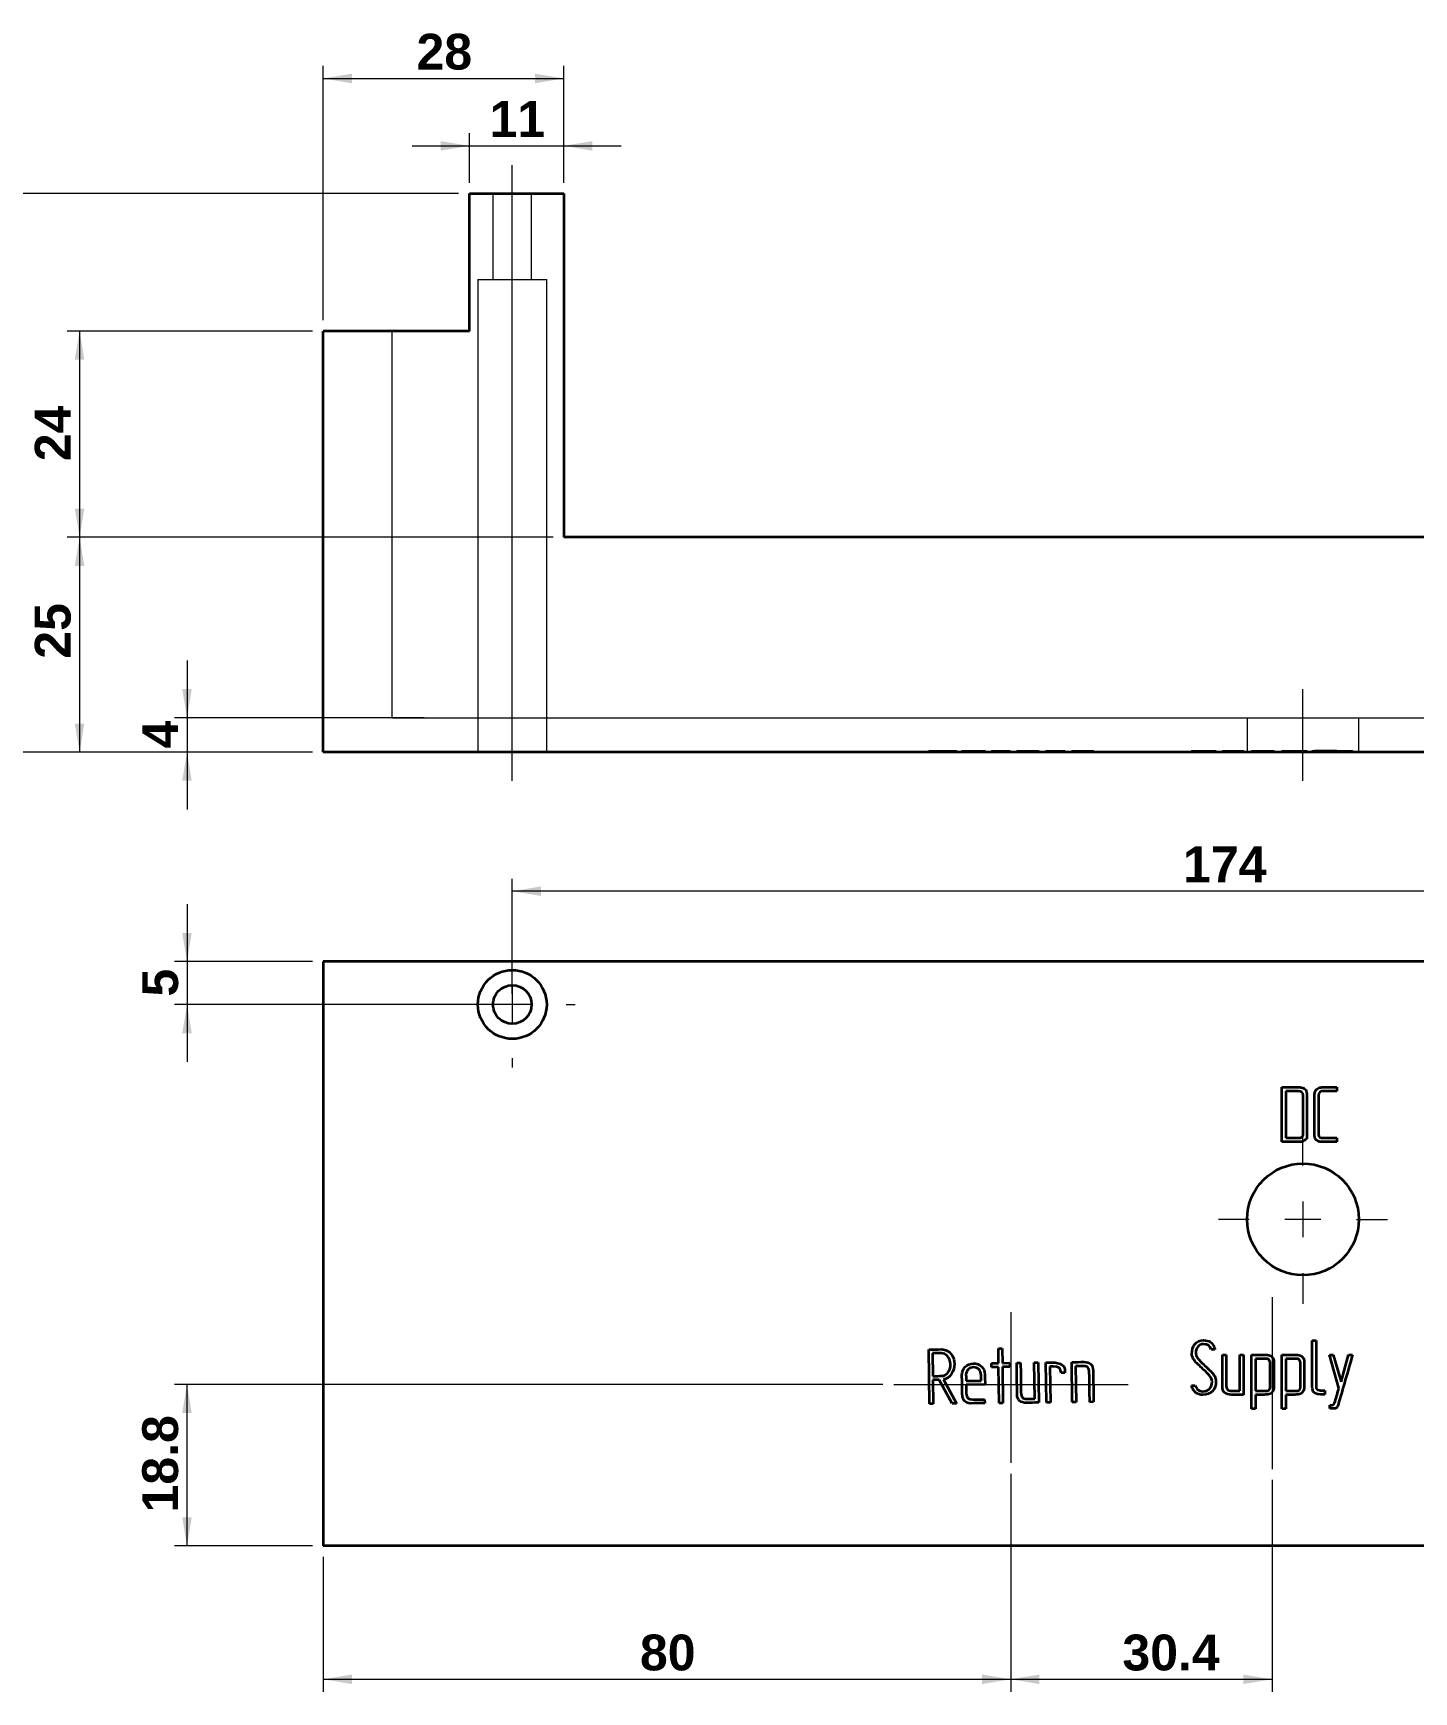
# Model space of a CAD drawing. Header units: millimetres. Extents: x 0 to 693, y -57 to 487.
# Drawn here: x 154.1 to 314.7, y 90.7 to 283.7 of the extents above; entities that cross this region are included whole.
import ezdxf
from ezdxf.enums import TextEntityAlignment as Align
from ezdxf.lldxf.tags import DXFTag

# ---------------------------------------------------------------- set-up
doc = ezdxf.new("R2010")
doc.units = ezdxf.units.MM
doc.header["$LTSCALE"] = 1.666667
for name, color, linetype in [('D107-50341B', 7, 'Continuous'), ('Default', 7, 'Continuous'), ('DV1_Default', 7, 'Continuous')]:
    doc.layers.add(name, color=color, linetype=linetype)
doc.styles.add('SEACAD_Arial', font='')
doc.styles.add('SEACAD_ArialB', font='arialbd.ttf')
doc.styles.get('SEACAD_Arial').set_extended_font_data('Arial')
tags = doc.linetypes.add('CENTER2', pattern=[28.575, 19.05, -3.175, 3.175, -3.175]).pattern_tags.tags
tags[10:11] = [DXFTag(74, 4), DXFTag(75, 0), DXFTag(340, '0'), DXFTag(46, 0.0), DXFTag(50, 0.0), DXFTag(44, 0.0), DXFTag(45, 0.0)]
tags[8:9] = [DXFTag(74, 4), DXFTag(75, 0), DXFTag(340, '0'), DXFTag(46, 0.0), DXFTag(50, 0.0), DXFTag(44, 0.0), DXFTag(45, 0.0)]
tags[6:7] = [DXFTag(74, 4), DXFTag(75, 0), DXFTag(340, '0'), DXFTag(46, 0.0), DXFTag(50, 0.0), DXFTag(44, 0.0), DXFTag(45, 0.0)]
tags[4:5] = [DXFTag(74, 4), DXFTag(75, 0), DXFTag(340, '0'), DXFTag(46, 0.0), DXFTag(50, 0.0), DXFTag(44, 0.0), DXFTag(45, 0.0)]
tags = doc.linetypes.add('PHANTOM2', pattern=[31.75, 15.875, -3.175, 3.175, -3.175, 3.175, -3.175]).pattern_tags.tags
tags[14:15] = [DXFTag(74, 4), DXFTag(75, 0), DXFTag(340, '0'), DXFTag(46, 0.0), DXFTag(50, 0.0), DXFTag(44, 0.0), DXFTag(45, 0.0)]
tags[12:13] = [DXFTag(74, 4), DXFTag(75, 0), DXFTag(340, '0'), DXFTag(46, 0.0), DXFTag(50, 0.0), DXFTag(44, 0.0), DXFTag(45, 0.0)]
tags[10:11] = [DXFTag(74, 4), DXFTag(75, 0), DXFTag(340, '0'), DXFTag(46, 0.0), DXFTag(50, 0.0), DXFTag(44, 0.0), DXFTag(45, 0.0)]
tags[8:9] = [DXFTag(74, 4), DXFTag(75, 0), DXFTag(340, '0'), DXFTag(46, 0.0), DXFTag(50, 0.0), DXFTag(44, 0.0), DXFTag(45, 0.0)]
tags[6:7] = [DXFTag(74, 4), DXFTag(75, 0), DXFTag(340, '0'), DXFTag(46, 0.0), DXFTag(50, 0.0), DXFTag(44, 0.0), DXFTag(45, 0.0)]
tags[4:5] = [DXFTag(74, 4), DXFTag(75, 0), DXFTag(340, '0'), DXFTag(46, 0.0), DXFTag(50, 0.0), DXFTag(44, 0.0), DXFTag(45, 0.0)]
doc.dimstyles.new('STD', dxfattribs={"dimtxt": 4.166667, "dimasz": 3.333333, "dimexe": 1.458333, "dimexo": 1.25, "dimgap": 1.041667, "dimtad": 1, "dimdec": 3, "dimdsep": 46, "dimtxsty": 'SEACAD_Arial', "dimblk1": '_SE_FILLED', "dimblk2": '_SE_FILLED', "dimsah": 1, "dimcen": 2.083333, "dimadec": 1, "dimazin": 0, "dimtfac": 0.5, "dimtdec": 4, "dimtmove": 0, "dimatfit": 3, "dimfxl": 1, "dimarcsym": 0})

# ---------------------------------------------------------------- blocks, each defined once
blk = doc.blocks.new('SEANNOT_GROUP')
at = {"layer": 'Default', "color": 7, "linetype": 'CENTER2', "lineweight": 15}
for p, q in [((209.81, 172.77), (209.81, 168.6)), ((211.89, 170.69), (207.72, 170.69))]:
    blk.add_line(p, q, dxfattribs=at)
blk = doc.blocks.new('SEANNOT_GROUP4')
at = {"layer": 'Default', "color": 7, "linetype": 'CENTER2', "lineweight": 15}
for p, q in [((301.81, 147.77), (301.81, 143.6)), ((303.89, 145.69), (299.72, 145.69))]:
    blk.add_line(p, q, dxfattribs=at)
blk = doc.blocks.new('SEANNOT_GROUP26')
at = {"layer": 'Default', "color": 7, "linetype": 'CENTER2', "lineweight": 15}
for p, q in [((301.81, 151.94), (301.81, 155.52)), ((301.81, 147.77), (301.81, 143.6)), ((295.56, 145.69), (291.97, 145.69)), ((303.89, 145.69), (299.72, 145.69)), ((308.06, 145.69), (311.64, 145.69)), ((301.81, 139.44), (301.81, 135.85))]:
    blk.add_line(p, q, dxfattribs=at)
blk = doc.blocks.new('SEANNOT_GROUP30')
at = {"layer": 'Default', "color": 7, "linetype": 'CENTER2', "lineweight": 15}
for p, q in [((209.81, 176.94), (209.81, 178.02)), ((209.81, 172.77), (209.81, 168.6)), ((203.56, 170.69), (202.47, 170.69)), ((211.89, 170.69), (207.72, 170.69)), ((216.06, 170.69), (217.14, 170.69)), ((209.81, 164.44), (209.81, 163.35))]:
    blk.add_line(p, q, dxfattribs=at)
blk = doc.blocks.new('SEANNOT_GROUP34')
at = {"layer": 'Default', "color": 7, "linetype": 'CENTER2', "lineweight": 15}
blk.add_line((209.81, 196.72), (209.81, 268.33), dxfattribs=at)
blk = doc.blocks.new('SEANNOT_GROUP35')
at = {"layer": 'Default', "color": 7, "linetype": 'CENTER2', "lineweight": 15}
blk.add_line((301.81, 196.72), (301.81, 207.38), dxfattribs=at)
blk = doc.blocks.new('SE')
at = {"layer": 'D107-50341B', "color": 7, "linetype": 'Continuous', "lineweight": 35}
for p, q in [((187.81, 175.69), (187.81, 107.69)), ((391.81, 175.69), (187.81, 175.69)), ((299.36, 154.71), (299.36, 161.06)), ((299.82, 160.62), (299.82, 155.16)), ((305.77, 161.06), (305.77, 160.62)), ((305.77, 155.16), (305.77, 154.71)), ((302.89, 131.6), (303.34, 131.6)), ((258.36, 124.21), (258.27, 130.55)), ((258.72, 130.11), (258.76, 127.46)), ((266.39, 128.96), (266.37, 130.66)), ((266.37, 130.66), (266.82, 130.66)), ((266.82, 130.66), (266.84, 128.97)), ((291.57, 130.55), (291.12, 130.55)), ((291.5, 130.83), (291.57, 130.55)), ((292.43, 129.92), (292.88, 129.92)), ((294.46, 129.92), (294.91, 129.92)), ((294.46, 125.74), (294.46, 129.92)), ((294.91, 129.92), (294.91, 125.29)), ((295.82, 123.64), (295.82, 129.92)), ((296.28, 129.47), (296.28, 125.72)), ((299.35, 123.64), (299.35, 129.92)), ((299.8, 129.47), (299.8, 125.72)), ((305.99, 126.04), (304.89, 129.92)), ((304.89, 129.92), (305.34, 129.91)), ((305.34, 129.91), (306.24, 126.79)), ((306.24, 126.79), (307.11, 129.92)), ((307.11, 129.92), (307.58, 129.92)), ((264.36, 126.91), (264.35, 127.58)), ((265.58, 128.95), (266.39, 128.96)), ((265.58, 128.5), (265.58, 128.95)), ((266.4, 128.51), (265.58, 128.5)), ((266.46, 124.31), (266.4, 128.51)), ((266.84, 128.97), (267.69, 128.98)), ((267.69, 128.53), (266.85, 128.52)), ((266.85, 128.52), (266.9, 124.31)), ((267.69, 128.98), (267.69, 128.53)), ((268.5, 128.99), (268.95, 129)), ((270.54, 129.02), (271, 129.03)), ((270.6, 124.81), (270.54, 129.02)), ((271, 129.03), (271.06, 124.37)), ((271.98, 124.4), (271.91, 129.02)), ((272.37, 128.57), (272.43, 124.4)), ((274.11, 127.83), (273.66, 127.82)), ((274.1, 128.23), (274.11, 127.83)), ((274.97, 124.41), (274.91, 129.08)), ((275.36, 128.6), (275.42, 124.41)), ((297.99, 126.2), (297.99, 129.06)), ((301.52, 126.2), (301.52, 129.06)), ((259.47, 127.01), (258.76, 127.01)), ((258.76, 127.01), (258.8, 124.22)), ((260.99, 124.25), (259.47, 127.01)), ((259.98, 127.05), (261.49, 124.26)), ((262.61, 126.89), (264.36, 126.91)), ((264.82, 126.46), (262.62, 126.43)), ((288.95, 126.01), (288.84, 126.37)), ((288.84, 126.37), (289.26, 126.37)), ((304.34, 125.76), (304.34, 125.31)), ((258.8, 124.22), (258.36, 124.21)), ((261.49, 124.26), (260.99, 124.25)), ((264.77, 124.75), (264.78, 124.3)), ((266.9, 124.31), (266.46, 124.31)), ((272.43, 124.4), (271.98, 124.4)), ((275.42, 124.41), (274.97, 124.41)), ((277.45, 124.44), (277, 124.43)), ((296.27, 123.64), (295.82, 123.64)), ((296.27, 125.29), (296.27, 123.64)), ((299.8, 123.64), (299.35, 123.64)), ((299.8, 125.29), (299.8, 123.64)), ((304.95, 123.67), (304.95, 124.09)), ((328.51, 107.69), (187.81, 107.69))]:
    blk.add_line(p, q, dxfattribs=at)
for centre, radius in [((209.81, 170.69), 4), ((209.81, 170.69), 2.25), ((301.81, 145.69), 6.5)]:
    blk.add_circle(centre, radius, dxfattribs=at)
for points, knots in [([(299.36, 161.06), (300, 161.06), (300.64, 161.06), (301.28, 161.06), (301.5, 161.06), (301.64, 161.05), (301.7, 161.02)], [0, 0, 0, 0, 0.821502, 0.821502, 0.821502, 1, 1, 1, 1]), ([(301.82, 155.52), (301.82, 157.05), (301.82, 158.58), (301.82, 160.12), (301.82, 160.44), (301.64, 160.61), (301.28, 160.62), (300.79, 160.62), (300.31, 160.62), (299.82, 160.62)], [0, 0, 0, 0, 0.665496, 0.665496, 0.665496, 0.787408, 0.787408, 0.787408, 1, 1, 1, 1]), ([(301.7, 161.02), (302.08, 160.92), (302.27, 160.66), (302.27, 160.25), (302.27, 158.61), (302.27, 156.97), (302.27, 155.33)], [0, 0, 0, 0, 0.176122, 0.176122, 0.176122, 1, 1, 1, 1]), ([(305.77, 154.71), (305.17, 154.71), (304.56, 154.71), (303.95, 154.71), (303.72, 154.71), (303.54, 154.77), (303.4, 154.89), (303.25, 155.01), (303.17, 155.19), (303.17, 155.41), (303.17, 157.03), (303.17, 158.64), (303.17, 160.25), (303.17, 160.5), (303.26, 160.7), (303.42, 160.84), (303.5, 160.91), (303.59, 160.95), (303.67, 160.98), (303.8, 161.04), (303.97, 161.06), (304.16, 161.06), (304.7, 161.06), (305.24, 161.06), (305.77, 161.06)], [0, 0, 0, 0, 0.167423, 0.167423, 0.167423, 0.221484, 0.221484, 0.221484, 0.275649, 0.275649, 0.275649, 0.719028, 0.719028, 0.719028, 0.779718, 0.779718, 0.779718, 0.806072, 0.806072, 0.806072, 0.852376, 0.852376, 0.852376, 1, 1, 1, 1]), ([(305.77, 160.62), (305.24, 160.62), (304.7, 160.62), (304.16, 160.62), (303.81, 160.62), (303.62, 160.44), (303.62, 160.12), (303.62, 158.58), (303.62, 157.05), (303.62, 155.52), (303.62, 155.28), (303.8, 155.16), (304.14, 155.16), (304.69, 155.16), (305.23, 155.16), (305.77, 155.16)], [0, 0, 0, 0, 0.171301, 0.171301, 0.171301, 0.260869, 0.260869, 0.260869, 0.749802, 0.749802, 0.749802, 0.826575, 0.826575, 0.826575, 1, 1, 1, 1]), ([(302.27, 155.33), (302.27, 155.14), (302.19, 154.99), (302.01, 154.87), (301.86, 154.76), (301.69, 154.71), (301.5, 154.71), (300.79, 154.71), (300.08, 154.71), (299.36, 154.71)], [0, 0, 0, 0, 0.169778, 0.169778, 0.169778, 0.339294, 0.339294, 0.339294, 1, 1, 1, 1]), ([(299.82, 155.16), (300.31, 155.16), (300.81, 155.16), (301.31, 155.16), (301.65, 155.16), (301.82, 155.28), (301.82, 155.52)], [0, 0, 0, 0, 0.675488, 0.675488, 0.675488, 1, 1, 1, 1]), ([(299.82, 155.16), (300.31, 155.16), (300.81, 155.16), (301.31, 155.16), (301.65, 155.16), (301.82, 155.28), (301.82, 155.52)], [0, 0, 0, 0, 0.675488, 0.675488, 0.675488, 1, 1, 1, 1]), ([(289.26, 126.37), (289.39, 126.13), (289.49, 125.98), (289.55, 125.91), (289.7, 125.75), (289.9, 125.67), (290.48, 125.67), (290.74, 125.78), (291.15, 126.2), (291.24, 126.46), (291.24, 127.11), (291.04, 127.46), (290.64, 127.84), (290.26, 128.19), (289.89, 128.55), (289.51, 128.91), (289.1, 129.29), (288.89, 129.66), (288.89, 130.5), (289, 130.86), (289.22, 131.15), (289.45, 131.46), (289.8, 131.62), (290.87, 131.62), (291.29, 131.36), (291.5, 130.83)], [0, 0, 0, 0, 0.049094, 0.049094, 0.049094, 0.119784, 0.119784, 0.206479, 0.206479, 0.293174, 0.293174, 0.381183, 0.381183, 0.381183, 0.522062, 0.522062, 0.522062, 0.624272, 0.624272, 0.749047, 0.749047, 0.749047, 0.852381, 0.852381, 1, 1, 1, 1]), ([(304.34, 125.31), (303.71, 125.31), (303.29, 125.39), (303.1, 125.55), (302.97, 125.66), (302.89, 125.87), (302.89, 126.19), (302.89, 127.99), (302.89, 129.8), (302.89, 131.6)], [0, 0, 0, 0, 0.17388, 0.17388, 0.17388, 0.267636, 0.267636, 0.267636, 1, 1, 1, 1]), ([(303.34, 131.6), (303.34, 129.8), (303.34, 127.99), (303.34, 126.19), (303.34, 126), (303.47, 125.86), (303.72, 125.8), (303.82, 125.77), (304.03, 125.76), (304.34, 125.76)], [0, 0, 0, 0, 0.81563, 0.81563, 0.81563, 0.905602, 0.905602, 0.905602, 1, 1, 1, 1]), ([(258.27, 130.55), (258.76, 130.55), (259.26, 130.56), (259.75, 130.57), (259.91, 130.57), (260.08, 130.54), (260.24, 130.48), (260.91, 130.21), (261.24, 129.66), (261.26, 128.43), (261.15, 128.05), (260.92, 127.71), (260.67, 127.33), (260.36, 127.11), (259.98, 127.05)], [0, 0, 0, 0, 0.230813, 0.230813, 0.230813, 0.308481, 0.308481, 0.308481, 0.64551, 0.64551, 0.815033, 0.815033, 0.815033, 1, 1, 1, 1]), ([(260.8, 128.83), (260.79, 129.24), (260.67, 129.56), (260.42, 129.81), (260.22, 130.02), (259.99, 130.12), (259.72, 130.12), (259.39, 130.12), (259.06, 130.11), (258.72, 130.11)], [0, 0, 0, 0, 0.375326, 0.375326, 0.375326, 0.65035, 0.65035, 0.65035, 1, 1, 1, 1]), ([(260.8, 128.83), (260.79, 129.24), (260.67, 129.56), (260.42, 129.81), (260.22, 130.02), (259.99, 130.12), (259.72, 130.12), (259.39, 130.12), (259.06, 130.11), (258.72, 130.11)], [0, 0, 0, 0, 0.375326, 0.375326, 0.375326, 0.65035, 0.65035, 0.65035, 1, 1, 1, 1]), ([(291.12, 130.55), (291.05, 130.96), (290.77, 131.17), (289.96, 131.17), (289.73, 131.07), (289.56, 130.85), (289.41, 130.65), (289.34, 130.39), (289.34, 129.81), (289.54, 129.48), (289.94, 129.1), (290.32, 128.73), (290.7, 128.37), (291.08, 128.01), (291.49, 127.62), (291.69, 127.24), (291.69, 126.86)], [0, 0, 0, 0, 0.181678, 0.181678, 0.287225, 0.287225, 0.287225, 0.441976, 0.441976, 0.577383, 0.577383, 0.577383, 0.80588, 0.80588, 0.80588, 1, 1, 1, 1]), ([(294.91, 125.29), (294.44, 125.29), (293.98, 125.29), (293.51, 125.29), (292.79, 125.29), (292.43, 125.61), (292.43, 126.27), (292.43, 127.49), (292.43, 128.7), (292.43, 129.92)], [0, 0, 0, 0, 0.208957, 0.208957, 0.208957, 0.456566, 0.456566, 0.456566, 1, 1, 1, 1]), ([(292.88, 129.92), (292.88, 128.79), (292.88, 127.66), (292.88, 126.53), (292.88, 126.2), (292.93, 125.99), (293.03, 125.89), (293.14, 125.79), (293.29, 125.74), (293.48, 125.74), (293.81, 125.74), (294.14, 125.74), (294.46, 125.74)], [0, 0, 0, 0, 0.613859, 0.613859, 0.613859, 0.734771, 0.734771, 0.734771, 0.822811, 0.822811, 0.822811, 1, 1, 1, 1]), ([(295.82, 129.92), (296.45, 129.92), (297.07, 129.92), (297.7, 129.92), (297.88, 129.92), (298.05, 129.85), (298.19, 129.7), (298.36, 129.54), (298.44, 129.33), (298.44, 129.06), (298.44, 128.09), (298.44, 127.11), (298.44, 126.14)], [0, 0, 0, 0, 0.309005, 0.309005, 0.309005, 0.401209, 0.401209, 0.401209, 0.517092, 0.517092, 0.517092, 1, 1, 1, 1]), ([(297.99, 129.06), (297.94, 129.34), (297.79, 129.47), (297.53, 129.47), (297.11, 129.47), (296.7, 129.47), (296.28, 129.47)], [0, 0, 0, 0, 0.351926, 0.351926, 0.351926, 1, 1, 1, 1]), ([(297.99, 129.06), (297.94, 129.34), (297.79, 129.47), (297.53, 129.47), (297.11, 129.47), (296.7, 129.47), (296.28, 129.47)], [0, 0, 0, 0, 0.351926, 0.351926, 0.351926, 1, 1, 1, 1]), ([(299.35, 129.92), (299.97, 129.92), (300.6, 129.92), (301.22, 129.92), (301.41, 129.92), (301.57, 129.85), (301.72, 129.7), (301.88, 129.54), (301.96, 129.33), (301.96, 129.06), (301.96, 128.09), (301.96, 127.11), (301.96, 126.14)], [0, 0, 0, 0, 0.309005, 0.309005, 0.309005, 0.401209, 0.401209, 0.401209, 0.517092, 0.517092, 0.517092, 1, 1, 1, 1]), ([(301.52, 129.06), (301.47, 129.34), (301.32, 129.47), (301.06, 129.47), (300.64, 129.47), (300.22, 129.47), (299.8, 129.47)], [0, 0, 0, 0, 0.35236, 0.35236, 0.35236, 1, 1, 1, 1]), ([(301.52, 129.06), (301.47, 129.34), (301.32, 129.47), (301.06, 129.47), (300.64, 129.47), (300.22, 129.47), (299.8, 129.47)], [0, 0, 0, 0, 0.35236, 0.35236, 0.35236, 1, 1, 1, 1]), ([(307.58, 129.92), (307.02, 127.98), (306.46, 126.03), (305.9, 124.09), (305.81, 123.81), (305.64, 123.67), (305.36, 123.67), (305.22, 123.67), (305.09, 123.67), (304.95, 123.67)], [0, 0, 0, 0, 0.841607, 0.841607, 0.841607, 0.943846, 0.943846, 0.943846, 1, 1, 1, 1]), ([(258.76, 127.46), (259.12, 127.46), (259.48, 127.47), (259.84, 127.47), (260.04, 127.47), (260.24, 127.58), (260.44, 127.81), (260.68, 128.08), (260.81, 128.42), (260.8, 128.83)], [0, 0, 0, 0, 0.373259, 0.373259, 0.373259, 0.616588, 0.616588, 0.616588, 1, 1, 1, 1]), ([(258.76, 127.46), (259.12, 127.46), (259.48, 127.47), (259.84, 127.47), (260.04, 127.47), (260.24, 127.58), (260.44, 127.81), (260.68, 128.08), (260.81, 128.42), (260.8, 128.83)], [0, 0, 0, 0, 0.373259, 0.373259, 0.373259, 0.616588, 0.616588, 0.616588, 1, 1, 1, 1]), ([(264.78, 124.3), (264.24, 124.29), (263.7, 124.29), (263.16, 124.28), (262.78, 124.27), (262.5, 124.42), (262.33, 124.71), (262.23, 124.9), (262.17, 125.12), (262.16, 125.37), (262.15, 126.11), (262.14, 126.84), (262.13, 127.58), (262.13, 127.96), (262.26, 128.27), (262.51, 128.53), (262.77, 128.78), (263.09, 128.91), (263.47, 128.92), (263.84, 128.93), (264.15, 128.81), (264.41, 128.57), (264.66, 128.33), (264.8, 128.03), (264.8, 127.67), (264.81, 127.27), (264.81, 126.87), (264.82, 126.46)], [0, 0, 0, 0, 0.148663, 0.148663, 0.148663, 0.239716, 0.239716, 0.239716, 0.302799, 0.302799, 0.302799, 0.506567, 0.506567, 0.506567, 0.603301, 0.603301, 0.603301, 0.701076, 0.701076, 0.701076, 0.795903, 0.795903, 0.795903, 0.889328, 0.889328, 0.889328, 1, 1, 1, 1]), ([(264.35, 127.58), (264.35, 127.84), (264.27, 128.05), (264.12, 128.22), (263.96, 128.39), (263.75, 128.48), (263.27, 128.47), (263.08, 128.4), (262.92, 128.28), (262.71, 128.11), (262.6, 127.87), (262.6, 127.56), (262.61, 127.33), (262.61, 127.11), (262.61, 126.89)], [0, 0, 0, 0, 0.200146, 0.200146, 0.200146, 0.402784, 0.402784, 0.574835, 0.574835, 0.574835, 0.808131, 0.808131, 0.808131, 1, 1, 1, 1]), ([(271.06, 124.37), (270.59, 124.36), (270.12, 124.36), (269.65, 124.35), (268.92, 124.34), (268.56, 124.66), (268.55, 125.32), (268.54, 126.54), (268.52, 127.77), (268.5, 128.99)], [0, 0, 0, 0, 0.208957, 0.208957, 0.208957, 0.456566, 0.456566, 0.456566, 1, 1, 1, 1]), ([(268.95, 129), (268.97, 127.86), (268.99, 126.72), (269, 125.58), (269.01, 125.25), (269.06, 125.04), (269.16, 124.95), (269.27, 124.85), (269.42, 124.79), (269.62, 124.8), (269.94, 124.8), (270.27, 124.81), (270.6, 124.81)], [0, 0, 0, 0, 0.614002, 0.614002, 0.614002, 0.734709, 0.734709, 0.734709, 0.822769, 0.822769, 0.822769, 1, 1, 1, 1]), ([(271.91, 129.02), (272.14, 129.02), (272.37, 129.03), (272.6, 129.03), (273.13, 129.04), (273.52, 128.95), (273.77, 128.78), (273.94, 128.66), (274.05, 128.48), (274.1, 128.23)], [0, 0, 0, 0, 0.266535, 0.266535, 0.266535, 0.742068, 0.742068, 0.742068, 1, 1, 1, 1]), ([(273.66, 127.82), (273.66, 128.34), (273.35, 128.59), (272.75, 128.58), (272.63, 128.58), (272.5, 128.58), (272.37, 128.57)], [0, 0, 0, 0, 0.779879, 0.779879, 0.779879, 1, 1, 1, 1]), ([(274.91, 129.08), (275.37, 129.09), (275.84, 129.09), (276.31, 129.1), (277.03, 129.11), (277.39, 128.78), (277.4, 128.12), (277.41, 126.89), (277.43, 125.67), (277.45, 124.44)], [0, 0, 0, 0, 0.207452, 0.207452, 0.207452, 0.455097, 0.455097, 0.455097, 1, 1, 1, 1]), ([(276.79, 128.45), (276.69, 128.56), (276.54, 128.62), (276.34, 128.61), (276.01, 128.61), (275.69, 128.61), (275.36, 128.6)], [0, 0, 0, 0, 0.339691, 0.339691, 0.339691, 1, 1, 1, 1]), ([(277, 124.43), (276.98, 125.57), (276.97, 126.72), (276.95, 127.86), (276.95, 128.13), (276.89, 128.33), (276.79, 128.45)], [0, 0, 0, 0, 0.845268, 0.845268, 0.845268, 1, 1, 1, 1]), ([(262.62, 126.43), (262.62, 126.1), (262.63, 125.76), (262.63, 125.42), (262.64, 124.95), (262.88, 124.73), (263.35, 124.73), (263.82, 124.74), (264.3, 124.74), (264.77, 124.75)], [0, 0, 0, 0, 0.283871, 0.283871, 0.283871, 0.602306, 0.602306, 0.602306, 1, 1, 1, 1]), ([(291.69, 126.86), (291.69, 126.39), (291.56, 126), (291.28, 125.71), (291.01, 125.42), (290.64, 125.27), (289.83, 125.27), (289.55, 125.36), (289.35, 125.52), (289.28, 125.58), (289.14, 125.75), (288.95, 126.01)], [0, 0, 0, 0, 0.312916, 0.312916, 0.312916, 0.619442, 0.619442, 0.840647, 0.840647, 0.840647, 1, 1, 1, 1]), ([(298.44, 126.14), (298.44, 126.05), (298.41, 125.97), (298.4, 125.91), (298.33, 125.59), (298.13, 125.4), (297.84, 125.34), (297.72, 125.31), (297.55, 125.29), (297.33, 125.29), (296.97, 125.29), (296.62, 125.29), (296.27, 125.29)], [0, 0, 0, 0, 0.087794, 0.087794, 0.087794, 0.405743, 0.405743, 0.405743, 0.601507, 0.601507, 0.601507, 1, 1, 1, 1]), ([(296.28, 125.72), (296.69, 125.72), (297.1, 125.72), (297.52, 125.72), (297.83, 125.72), (297.99, 125.88), (297.99, 126.2)], [0, 0, 0, 0, 0.614774, 0.614774, 0.614774, 1, 1, 1, 1]), ([(299.8, 125.72), (300.22, 125.72), (300.63, 125.72), (301.04, 125.72), (301.36, 125.72), (301.52, 125.88), (301.52, 126.2)], [0, 0, 0, 0, 0.614774, 0.614774, 0.614774, 1, 1, 1, 1]), ([(301.96, 126.14), (301.96, 126.05), (301.94, 125.97), (301.93, 125.91), (301.85, 125.59), (301.66, 125.4), (301.37, 125.34), (301.25, 125.31), (301.08, 125.29), (300.85, 125.29), (300.5, 125.29), (300.15, 125.29), (299.8, 125.29)], [0, 0, 0, 0, 0.087955, 0.087955, 0.087955, 0.40649, 0.40649, 0.40649, 0.602614, 0.602614, 0.602614, 1, 1, 1, 1]), ([(304.95, 124.09), (305.03, 124.09), (305.1, 124.09), (305.18, 124.09), (305.36, 124.09), (305.49, 124.22), (305.56, 124.49), (305.7, 125.01), (305.85, 125.53), (305.99, 126.04)], [0, 0, 0, 0, 0.091956, 0.091956, 0.091956, 0.34041, 0.34041, 0.34041, 1, 1, 1, 1])]:
    blk.add_open_spline(points, degree=3, knots=knots, dxfattribs=at)
at = {"layer": 'DV1_Default', "color": 7, "linetype": 'PHANTOM2', "lineweight": 13}
for p, q in [((298.21, 136.63), (298.21, 116.63)), ((267.81, 134.91), (267.81, 117.35)), ((254.19, 126.49), (281.47, 126.49))]:
    blk.add_line(p, q, dxfattribs=at)
blk = doc.blocks.new('SE4')
at = {"layer": 'D107-50341B', "color": 7, "linetype": 'Continuous', "lineweight": 35}
for p, q in [((204.81, 265.05), (215.81, 265.05)), ((204.81, 249.05), (204.81, 265.05)), ((215.81, 265.05), (215.81, 225.05)), ((187.81, 200.05), (187.81, 249.05)), ((204.81, 249.05), (187.81, 249.05)), ((378.31, 225.05), (215.81, 225.05)), ((391.81, 200.05), (187.81, 200.05)), ((260.8, 200.03), (260.8, 200.05)), ((262.6, 200.05), (262.6, 200.03)), ((289.34, 200.05), (289.34, 200.03)), ((302.89, 200.05), (302.89, 200.03))]:
    blk.add_line(p, q, dxfattribs=at)
at = {"layer": 'D107-50341B', "color": 7, "linetype": 'CENTER2', "lineweight": 15}
for p, q in [((207.56, 265.05), (207.56, 255.05)), ((212.06, 255.05), (212.06, 265.05)), ((205.81, 255.05), (213.81, 255.05)), ((205.81, 255.05), (205.81, 200.05)), ((213.81, 200.05), (213.81, 255.05)), ((195.81, 249.05), (195.81, 204.05)), ((195.81, 204.05), (200.81, 204.05)), ((200.81, 204.05), (378.11, 204.05)), ((295.31, 204.05), (295.31, 200.05)), ((308.31, 200.05), (308.31, 204.05)), ((258.27, 200.25), (258.27, 200.05)), ((258.27, 200.25), (261.25, 200.25)), ((258.36, 200.25), (258.36, 200.05)), ((258.72, 200.25), (258.72, 200.05)), ((258.76, 200.25), (258.76, 200.05)), ((258.76, 200.25), (258.76, 200.05)), ((258.8, 200.25), (258.8, 200.05)), ((259.47, 200.25), (259.47, 200.05)), ((259.98, 200.25), (259.98, 200.05)), ((260.8, 200.05), (260.8, 200.28)), ((260.99, 200.25), (260.99, 200.05)), ((261.25, 200.05), (261.25, 200.25)), ((261.27, 200.25), (261.49, 200.25)), ((261.49, 200.25), (261.49, 200.05)), ((262.13, 200.28), (262.13, 200.03)), ((262.13, 200.25), (264.82, 200.25)), ((262.6, 200.28), (262.6, 200.05)), ((262.61, 200.25), (262.61, 200.05)), ((262.62, 200.25), (262.62, 200.05)), ((264.36, 200.25), (264.36, 200.05)), ((264.77, 200.25), (264.77, 200.05)), ((264.78, 200.25), (264.78, 200.05)), ((264.82, 200.25), (264.82, 200.05)), ((265.58, 200.25), (265.58, 200.05)), ((265.58, 200.25), (265.58, 200.05)), ((265.58, 200.25), (266.37, 200.25)), ((266.37, 200.25), (266.37, 200.05)), ((266.37, 200.25), (266.82, 200.25)), ((266.39, 200.25), (266.39, 200.05)), ((266.4, 200.25), (266.4, 200.05)), ((266.46, 200.25), (266.46, 200.05)), ((266.82, 200.25), (266.82, 200.05)), ((266.82, 200.25), (266.84, 200.25)), ((266.84, 200.25), (266.84, 200.05)), ((266.84, 200.25), (267.69, 200.25)), ((266.85, 200.25), (266.85, 200.05)), ((266.9, 200.25), (266.9, 200.05)), ((267.69, 200.25), (267.69, 200.05)), ((267.69, 200.25), (267.69, 200.05)), ((267.69, 200.25), (267.69, 200.25)), ((268.5, 200.25), (268.5, 200.05)), ((268.5, 200.25), (268.95, 200.25)), ((268.95, 200.25), (268.95, 200.05)), ((268.95, 200.25), (270.52, 200.25)), ((270.54, 200.25), (270.54, 200.05)), ((270.54, 200.25), (271, 200.25)), ((270.6, 200.25), (270.6, 200.05)), ((271, 200.25), (271, 200.05)), ((271, 200.25), (271.06, 200.25)), ((271.06, 200.25), (271.06, 200.05)), ((271.91, 200.25), (271.91, 200.05)), ((271.91, 200.25), (274.1, 200.25)), ((271.98, 200.25), (271.98, 200.05)), ((272.37, 200.25), (272.37, 200.05)), ((272.43, 200.25), (272.43, 200.05)), ((273.66, 200.25), (273.66, 200.05)), ((274.1, 200.25), (274.1, 200.05)), ((274.11, 200.25), (274.11, 200.05)), ((274.91, 200.25), (274.91, 200.05)), ((274.91, 200.25), (277.45, 200.25)), ((274.97, 200.25), (274.97, 200.05)), ((275.36, 200.25), (275.36, 200.05)), ((275.42, 200.25), (275.42, 200.05)), ((276.79, 200.25), (276.79, 200.05)), ((277, 200.25), (277, 200.05)), ((277.45, 200.25), (277.45, 200.05)), ((288.84, 200.25), (288.84, 200.05)), ((288.84, 200.25), (288.87, 200.25)), ((288.89, 200.25), (291.5, 200.25)), ((288.89, 200.25), (288.89, 200.05)), ((288.95, 200.25), (288.95, 200.05)), ((289.26, 200.25), (289.26, 200.05)), ((289.34, 200.28), (289.34, 200.05)), ((291.12, 200.25), (291.12, 200.05)), ((291.24, 200.05), (291.24, 200.25)), ((291.5, 200.25), (291.5, 200.05)), ((291.5, 200.25), (291.57, 200.25)), ((291.57, 200.25), (291.57, 200.05)), ((291.61, 200.25), (291.69, 200.25)), ((291.69, 200.25), (291.69, 200.05)), ((292.43, 200.25), (292.43, 200.05)), ((292.43, 200.25), (292.88, 200.25)), ((292.88, 200.25), (292.88, 200.05)), ((292.88, 200.25), (294.46, 200.25)), ((294.46, 200.25), (294.46, 200.05)), ((294.46, 200.25), (294.91, 200.25)), ((294.91, 200.25), (294.91, 200.05)), ((295.82, 200.25), (295.82, 200.05)), ((295.82, 200.25), (298.44, 200.25)), ((296.27, 200.25), (296.27, 200.05)), ((296.28, 200.25), (296.28, 200.05)), ((297.99, 200.25), (297.99, 200.05)), ((298.44, 200.25), (298.44, 200.05)), ((299.35, 200.25), (299.35, 200.05)), ((299.36, 200.25), (299.36, 200.05)), ((299.36, 200.25), (301.7, 200.25)), ((299.8, 200.25), (299.8, 200.05)), ((299.8, 200.25), (299.8, 200.05)), ((299.82, 200.25), (299.82, 200.05)), ((301.52, 200.25), (301.52, 200.05)), ((301.7, 200.25), (301.7, 200.05)), ((301.7, 200.25), (302.27, 200.25)), ((301.82, 200.25), (301.74, 200.25)), ((301.82, 200.05), (301.82, 200.25)), ((301.96, 200.25), (301.96, 200.05)), ((302.27, 200.25), (302.27, 200.05)), ((302.89, 200.28), (302.89, 200.25)), ((302.89, 200.25), (302.89, 200.05)), ((302.89, 200.25), (303.34, 200.25)), ((305.77, 200.25), (303.17, 200.25)), ((303.17, 200.25), (303.17, 200.05)), ((303.34, 200.25), (303.34, 200.05)), ((303.62, 200.25), (303.62, 200.05)), ((304.34, 200.25), (304.34, 200.05)), ((304.89, 200.25), (304.89, 200.05)), ((304.95, 200.25), (304.95, 200.05)), ((305.34, 200.25), (305.34, 200.05)), ((305.77, 200.25), (305.77, 200.05)), ((305.8, 200.25), (306.24, 200.25)), ((305.99, 200.25), (305.99, 200.05)), ((306.24, 200.25), (306.24, 200.05)), ((306.24, 200.25), (307.11, 200.25)), ((307.11, 200.25), (307.11, 200.05)), ((307.11, 200.25), (307.58, 200.25)), ((307.58, 200.25), (307.58, 200.05))]:
    blk.add_line(p, q, dxfattribs=at)
blk = doc.blocks.new('DMBLK1070')
at = {"layer": 'Default', "linetype": 'Continuous', "lineweight": 15}
for points in [[(213.14, 184.43), (209.81, 183.87), (213.14, 183.32)], [(380.47, 184.43), (380.47, 183.32), (383.81, 183.87)]]:
    blk.add_hatch(color=7, dxfattribs=at).paths.add_polyline_path(points)
at = {"layer": 'Default', "color": 7, "linetype": 'Continuous', "lineweight": 15}
for p, q in [((209.81, 171.94), (209.81, 185.33)), ((383.81, 171.94), (383.81, 185.33)), ((383.81, 183.87), (209.81, 183.87))]:
    blk.add_line(p, q, dxfattribs=at)
at = {"layer": 'Default', "color": 7, "linetype": 'Continuous', "lineweight": 15, "style": 'SEACAD_ArialB'}
blk.add_text('174', height=4.167, dxfattribs=at).set_placement((287.86, 189.08), align=Align.TOP_LEFT)
blk = doc.blocks.new('_SE_FILLED')
at = {"color": 0}
blk.add_line((0, 0), (-1, 0), dxfattribs=at)
blk.add_solid([(0, 0), (-1, -0.1665), (-1, 0.1665), (0, 0)], dxfattribs=at)
blk = doc.blocks.new('DMBLK1072')
at = {"layer": 'Default', "linetype": 'Continuous', "lineweight": 15}
for points in [[(158.9, 221.72), (160.01, 221.72), (159.46, 225.05)], [(158.9, 203.38), (159.46, 200.05), (160.01, 203.38)]]:
    blk.add_hatch(color=7, dxfattribs=at).paths.add_polyline_path(points)
at = {"layer": 'Default', "color": 7, "linetype": 'Continuous', "lineweight": 15}
for p, q in [((214.56, 225.05), (158, 225.05)), ((159.46, 225.05), (159.46, 200.05)), ((186.56, 200.05), (158, 200.05))]:
    blk.add_line(p, q, dxfattribs=at)
at = {"layer": 'Default', "color": 7, "linetype": 'Continuous', "lineweight": 15, "style": 'SEACAD_ArialB'}
blk.add_text('25', height=4.167, rotation=90, dxfattribs=at).set_placement((154.25, 210.92), align=Align.TOP_LEFT)
blk = doc.blocks.new('DMBLK1073')
at = {"layer": 'Default', "linetype": 'Continuous', "lineweight": 15}
for points in [[(158.9, 245.72), (160.01, 245.72), (159.46, 249.05)], [(158.9, 228.38), (159.46, 225.05), (160.01, 228.38)]]:
    blk.add_hatch(color=7, dxfattribs=at).paths.add_polyline_path(points)
at = {"layer": 'Default', "color": 7, "linetype": 'Continuous', "lineweight": 15}
for p, q in [((186.56, 249.05), (158, 249.05)), ((159.46, 249.05), (159.46, 225.05)), ((214.56, 225.05), (158, 225.05))]:
    blk.add_line(p, q, dxfattribs=at)
at = {"layer": 'Default', "color": 7, "linetype": 'Continuous', "lineweight": 15, "style": 'SEACAD_ArialB'}
blk.add_text('24', height=4.167, rotation=90, dxfattribs=at).set_placement((154.25, 233.9), align=Align.TOP_LEFT)
blk = doc.blocks.new('DMBLK1075')
at = {"layer": 'Default', "linetype": 'Continuous', "lineweight": 15}
for points in [[(191.14, 278.99), (187.81, 278.44), (191.14, 277.88)], [(212.47, 278.99), (212.47, 277.88), (215.81, 278.44)]]:
    blk.add_hatch(color=7, dxfattribs=at).paths.add_polyline_path(points)
at = {"layer": 'Default', "color": 7, "linetype": 'Continuous', "lineweight": 15}
for p, q in [((187.81, 250.3), (187.81, 279.89)), ((215.81, 266.3), (215.81, 279.89)), ((187.81, 278.44), (215.81, 278.44))]:
    blk.add_line(p, q, dxfattribs=at)
at = {"layer": 'Default', "color": 7, "linetype": 'Continuous', "lineweight": 15, "style": 'SEACAD_ArialB'}
blk.add_text('28', height=4.167, dxfattribs=at).set_placement((198.66, 283.64), align=Align.TOP_LEFT)
blk = doc.blocks.new('DMBLK1076')
at = {"layer": 'Default', "linetype": 'Continuous', "lineweight": 15}
for points in [[(201.47, 271.15), (201.47, 270.04), (204.81, 270.6)], [(219.14, 271.15), (215.81, 270.6), (219.14, 270.04)]]:
    blk.add_hatch(color=7, dxfattribs=at).paths.add_polyline_path(points)
at = {"layer": 'Default', "color": 7, "linetype": 'Continuous', "lineweight": 15}
for p, q in [((198.14, 270.6), (222.47, 270.6)), ((204.81, 266.3), (204.81, 272.06)), ((215.81, 266.3), (215.81, 272.06))]:
    blk.add_line(p, q, dxfattribs=at)
at = {"layer": 'Default', "color": 7, "linetype": 'Continuous', "lineweight": 15, "style": 'SEACAD_ArialB'}
blk.add_text('11', height=4.167, dxfattribs=at).set_placement((207.16, 275.81), align=Align.TOP_LEFT)
blk = doc.blocks.new('DMBLK1077')
at = {"layer": 'Default', "linetype": 'Continuous', "lineweight": 15}
for points in [[(171.4, 179.02), (171.96, 175.69), (172.51, 179.02)], [(171.4, 167.35), (172.51, 167.35), (171.96, 170.69)]]:
    blk.add_hatch(color=7, dxfattribs=at).paths.add_polyline_path(points)
at = {"layer": 'Default', "color": 7, "linetype": 'Continuous', "lineweight": 15}
for p, q in [((171.96, 182.35), (171.96, 164.02)), ((186.56, 175.69), (170.5, 175.69)), ((208.56, 170.69), (170.5, 170.69))]:
    blk.add_line(p, q, dxfattribs=at)
at = {"layer": 'Default', "color": 7, "linetype": 'Continuous', "lineweight": 15, "style": 'SEACAD_ArialB'}
blk.add_text('5', height=4.17, rotation=90, dxfattribs=at).set_placement((166.75, 171.61), align=Align.TOP_LEFT)
blk = doc.blocks.new('DMBLK1083')
at = {"layer": 'Default', "linetype": 'Continuous', "lineweight": 15}
for points in [[(171.4, 207.38), (171.96, 204.05), (172.51, 207.38)], [(171.4, 196.72), (172.51, 196.72), (171.96, 200.05)]]:
    blk.add_hatch(color=7, dxfattribs=at).paths.add_polyline_path(points)
at = {"layer": 'Default', "color": 7, "linetype": 'Continuous', "lineweight": 15}
for p, q in [((171.96, 210.72), (171.96, 193.38)), ((199.56, 204.05), (170.5, 204.05)), ((186.56, 200.05), (170.5, 200.05))]:
    blk.add_line(p, q, dxfattribs=at)
at = {"layer": 'Default', "color": 7, "linetype": 'Continuous', "lineweight": 15, "style": 'SEACAD_ArialB'}
blk.add_text('4', height=4.17, rotation=90, dxfattribs=at).set_placement((166.75, 200.48), align=Align.TOP_LEFT)
blk = doc.blocks.new('DMBLK1098')
at = {"layer": 'Default', "linetype": 'Continuous', "lineweight": 15}
for points in [[(146.4, 261.72), (147.51, 261.72), (146.96, 265.05)], [(146.4, 203.38), (146.96, 200.05), (147.51, 203.38)]]:
    blk.add_hatch(color=7, dxfattribs=at).paths.add_polyline_path(points)
at = {"layer": 'Default', "color": 7, "linetype": 'Continuous', "lineweight": 15}
for p, q in [((203.56, 265.05), (145.5, 265.05)), ((146.96, 200.05), (146.96, 265.05)), ((186.56, 200.05), (145.5, 200.05))]:
    blk.add_line(p, q, dxfattribs=at)
at = {"layer": 'Default', "color": 7, "linetype": 'Continuous', "lineweight": 15, "style": 'SEACAD_ArialB'}
blk.add_text('65', height=4.167, rotation=90, dxfattribs=at).set_placement((141.75, 229.4), align=Align.TOP_LEFT)
blk = doc.blocks.new('DMBLK1101')
at = {"layer": 'Default', "linetype": 'Continuous', "lineweight": 15}
for points in [[(171.4, 123.15), (172.51, 123.15), (171.96, 126.49)], [(171.4, 111.02), (171.96, 107.69), (172.51, 111.02)]]:
    blk.add_hatch(color=7, dxfattribs=at).paths.add_polyline_path(points)
at = {"layer": 'Default', "color": 7, "linetype": 'Continuous', "lineweight": 15}
for p, q in [((252.94, 126.49), (170.5, 126.49)), ((171.96, 107.69), (171.96, 126.49)), ((186.56, 107.69), (170.5, 107.69))]:
    blk.add_line(p, q, dxfattribs=at)
at = {"layer": 'Default', "color": 7, "linetype": 'Continuous', "lineweight": 15, "style": 'SEACAD_ArialB'}
blk.add_text('18.8', height=4.167, rotation=90, dxfattribs=at).set_placement((166.75, 111.58), align=Align.TOP_LEFT)
blk = doc.blocks.new('DMBLK1102')
at = {"layer": 'Default', "linetype": 'Continuous', "lineweight": 15}
for points in [[(191.14, 91.62), (191.14, 92.73), (187.81, 92.18)], [(264.47, 91.62), (267.81, 92.18), (264.47, 92.73)]]:
    blk.add_hatch(color=7, dxfattribs=at).paths.add_polyline_path(points)
at = {"layer": 'Default', "color": 7, "linetype": 'Continuous', "lineweight": 15}
for p, q in [((267.81, 116.1), (267.81, 90.72)), ((187.81, 106.44), (187.81, 90.72)), ((187.81, 92.18), (267.81, 92.18))]:
    blk.add_line(p, q, dxfattribs=at)
at = {"layer": 'Default', "color": 7, "linetype": 'Continuous', "lineweight": 15, "style": 'SEACAD_ArialB'}
blk.add_text('80', height=4.167, dxfattribs=at).set_placement((224.66, 97.38), align=Align.TOP_LEFT)
blk = doc.blocks.new('DMBLK1103')
at = {"layer": 'Default', "linetype": 'Continuous', "lineweight": 15}
for points in [[(271.14, 91.62), (271.14, 92.73), (267.81, 92.18)], [(294.87, 91.62), (298.21, 92.18), (294.87, 92.73)]]:
    blk.add_hatch(color=7, dxfattribs=at).paths.add_polyline_path(points)
at = {"layer": 'Default', "color": 7, "linetype": 'Continuous', "lineweight": 15}
for p, q in [((267.81, 116.1), (267.81, 90.72)), ((298.21, 115.38), (298.21, 90.72)), ((267.81, 92.18), (298.21, 92.18))]:
    blk.add_line(p, q, dxfattribs=at)
at = {"layer": 'Default', "color": 7, "linetype": 'Continuous', "lineweight": 15, "style": 'SEACAD_ArialB'}
blk.add_text('30.4', height=4.167, dxfattribs=at).set_placement((280.8, 97.38), align=Align.TOP_LEFT)

msp = doc.modelspace()

# ---------------------------------------------------------------- block references
at = {"layer": 'Default'}
for name in ['SEANNOT_GROUP34', 'SE4', 'SEANNOT_GROUP35', 'SEANNOT_GROUP30', 'SE', 'SEANNOT_GROUP', 'SEANNOT_GROUP26', 'SEANNOT_GROUP4']:
    msp.add_blockref(name, (0, 0), dxfattribs=at)

# ---------------------------------------------------------------- dimensions: what is measured, and where the dimension line sits
at = {"layer": 'Default', "color": 7, "linetype": 'Continuous', "lineweight": 15}
for base, p1, p2, picture, middle in [((215.8065, 278.435), (187.8065, 249.0508), (215.8065, 265.0508), 'DMBLK1075', (201.8065, 278.435)), ((215.8065, 270.599), (204.8065, 249.0508), (215.8065, 265.0508), 'DMBLK1076', (210.3065, 270.599)), ((298.2065, 92.1764), (267.8065, 134.9143), (298.2065, 136.6282), 'DMBLK1103', (286.3133, 92.1764)), ((267.8065, 92.1764), (187.8065, 107.6854), (267.8065, 134.9143), 'DMBLK1102', (227.8065, 92.1764))]:
    dim = msp.add_linear_dim(base=base, p1=p1, p2=p2, text='\\A1;<>', dimstyle='STD', dxfattribs=at)
    dim.commit()
    dim.dimension.update_dxf_attribs({"geometry": picture, "text_midpoint": middle, "dimtype": 160})
for base, p1, p2, angle, picture, middle, dimtype in [((146.957, 265.0508), (187.8065, 200.0508), (204.8065, 265.0508), 90, 'DMBLK1098', (146.957, 232.5508), 160), ((159.457, 225.0508), (204.8065, 249.0508), (215.8065, 225.0508), 90, 'DMBLK1073', (159.457, 237.0508), 160), ((159.457, 200.0508), (215.8065, 225.0508), (187.8065, 200.0508), 90, 'DMBLK1072', (159.457, 214.0644), 160), ((171.957, 200.0508), (200.8065, 204.0508), (187.8065, 200.0508), 90, 'DMBLK1083', (171.957, 202.0508), 160), ((383.8065, 183.8707), (383.8065, 170.6854), (209.8065, 170.6854), 180, 'DMBLK1070', (292.5858, 183.8707), 161), ((171.957, 170.6854), (187.8065, 175.6854), (209.8065, 170.6854), 90, 'DMBLK1077', (171.957, 173.1854), 160), ((171.957, 126.4854), (187.8065, 107.6854), (254.1852, 126.4854), 90, 'DMBLK1101', (171.957, 117.0854), 160)]:
    dim = msp.add_linear_dim(base=base, p1=p1, p2=p2, angle=angle, text='\\A1;<>', dimstyle='STD', dxfattribs=at)
    dim.commit()
    dim.dimension.update_dxf_attribs({"geometry": picture, "text_midpoint": middle, "dimtype": dimtype})

doc.saveas('drawing.dxf')
